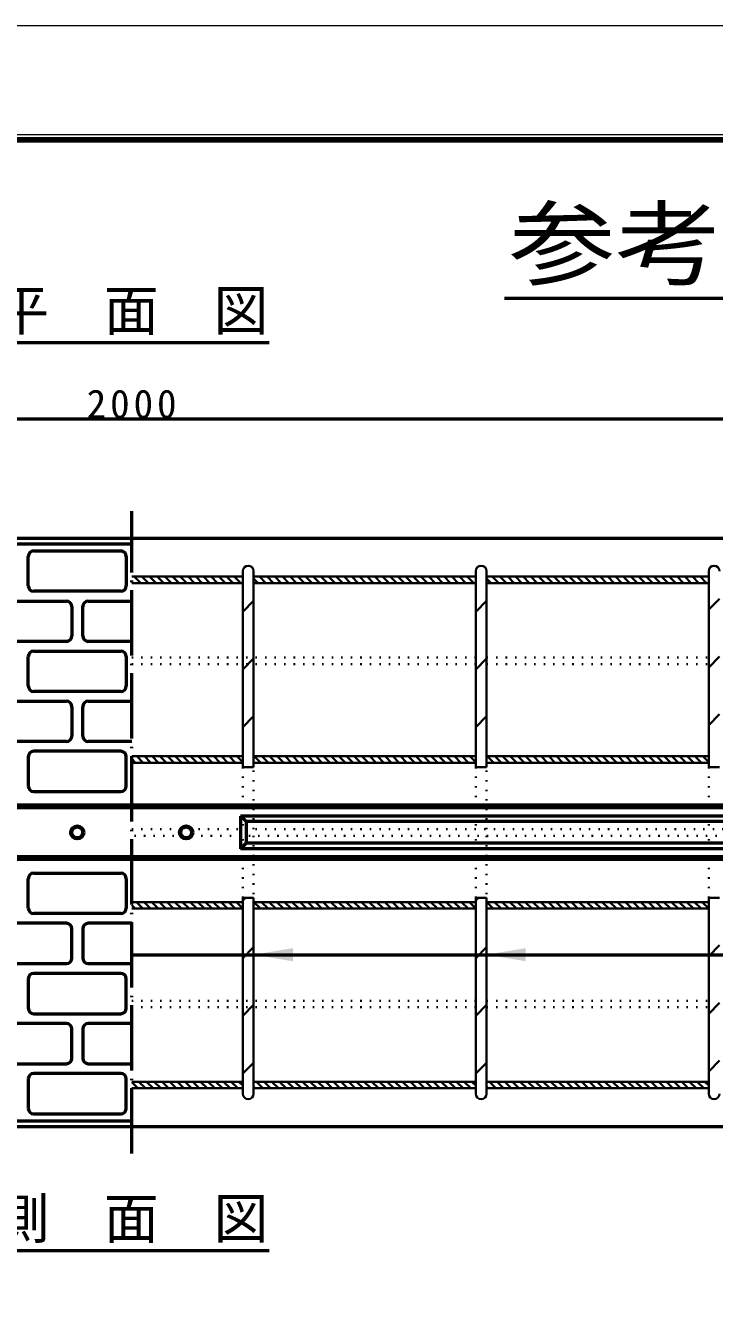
# Model space of a CAD drawing. Units: millimetres, scale not verified. Extents: x -2102 to 2102, y -1485 to 1485.
# Drawn here: x 736 to 1369, y 309 to 1485 of the extents above; entities that cross this region are included whole.
import ezdxf
from ezdxf.enums import TextEntityAlignment as Align

# ---------------------------------------------------------------- set-up
doc = ezdxf.new("R2010")
doc.units = ezdxf.units.MM
doc.header["$LTSCALE"] = 5
doc.linetypes.add('DOTTED', pattern=[1.75, 0.25, -1.5])
doc.linetypes.add('LONG_DASHED_DOTTED', pattern=[15.25, 12, -1.5, 0.25, -1.5])
doc.layers.add('0-0_V-nasSTD', color=7, linetype='Continuous', lineweight=35)
doc.layers.add('0-1_0', color=7, linetype='Continuous', lineweight=50)
doc.styles.add('ＭＳ ゴシック', font='')
doc.styles.get('ＭＳ ゴシック').set_extended_font_data('MS Gothic')

msp = doc.modelspace()

# ---------------------------------------------------------------- linework, layer by layer
at = {"layer": '0-0_V-nasSTD'}
for p, q in [((833.5, 978.887), (935.5, 978.887)), ((835.721, 978.887), (841.721, 972.887)), ((842.792, 978.887), (848.792, 972.887)), ((849.864, 978.887), (855.864, 972.887)), ((856.935, 978.887), (862.935, 972.887)), ((864.006, 978.887), (870.006, 972.887)), ((871.077, 978.887), (877.077, 972.887)), ((878.148, 978.887), (884.148, 972.887)), ((885.219, 978.887), (891.219, 972.887)), ((892.29, 978.887), (898.29, 972.887)), ((899.361, 978.887), (905.361, 972.887)), ((906.432, 978.887), (912.432, 972.887)), ((913.503, 978.887), (919.503, 972.887)), ((920.574, 978.887), (926.574, 972.887)), ((927.645, 978.887), (933.645, 972.887)), ((934.716, 978.887), (935.5, 978.103)), ((935.5, 983.887), (935.5, 803.887)), ((945.5, 983.887), (945.5, 803.887)), ((945.5, 978.887), (1149.5, 978.887)), ((945.5, 977.042), (949.655, 972.887)), ((950.726, 978.887), (956.726, 972.887)), ((957.798, 978.887), (963.798, 972.887)), ((964.869, 978.887), (970.869, 972.887)), ((971.94, 978.887), (977.94, 972.887)), ((979.011, 978.887), (985.011, 972.887)), ((986.082, 978.887), (992.082, 972.887)), ((993.153, 978.887), (999.153, 972.887)), ((1000.224, 978.887), (1006.224, 972.887)), ((1007.295, 978.887), (1013.295, 972.887)), ((1014.366, 978.887), (1020.366, 972.887)), ((1021.437, 978.887), (1027.437, 972.887)), ((1028.508, 978.887), (1034.508, 972.887)), ((1035.579, 978.887), (1041.579, 972.887)), ((1042.65, 978.887), (1048.65, 972.887)), ((1049.721, 978.887), (1055.721, 972.887)), ((1056.792, 978.887), (1062.792, 972.887)), ((1063.864, 978.887), (1069.864, 972.887)), ((1070.935, 978.887), (1076.935, 972.887)), ((1078.006, 978.887), (1084.006, 972.887)), ((1085.077, 978.887), (1091.077, 972.887)), ((1092.148, 978.887), (1098.148, 972.887)), ((1099.219, 978.887), (1105.219, 972.887)), ((1106.29, 978.887), (1112.29, 972.887)), ((1113.361, 978.887), (1119.361, 972.887)), ((1120.432, 978.887), (1126.432, 972.887)), ((1127.503, 978.887), (1133.503, 972.887)), ((1134.574, 978.887), (1140.574, 972.887)), ((1141.645, 978.887), (1147.645, 972.887)), ((1148.716, 978.887), (1149.5, 978.103)), ((1149.5, 983.887), (1149.5, 803.887)), ((1159.5, 983.887), (1159.5, 803.887)), ((1159.5, 978.887), (1363.5, 978.887)), ((1159.5, 977.042), (1163.655, 972.887)), ((1164.726, 978.887), (1170.726, 972.887)), ((1171.798, 978.887), (1177.798, 972.887)), ((1178.869, 978.887), (1184.869, 972.887)), ((1185.94, 978.887), (1191.94, 972.887)), ((1193.011, 978.887), (1199.011, 972.887)), ((1200.082, 978.887), (1206.082, 972.887)), ((1207.153, 978.887), (1213.153, 972.887)), ((1214.224, 978.887), (1220.224, 972.887)), ((1221.295, 978.887), (1227.295, 972.887)), ((1228.366, 978.887), (1234.366, 972.887)), ((1235.437, 978.887), (1241.437, 972.887)), ((1242.508, 978.887), (1248.508, 972.887)), ((1249.579, 978.887), (1255.579, 972.887)), ((1256.65, 978.887), (1262.65, 972.887)), ((1263.721, 978.887), (1269.721, 972.887)), ((1270.792, 978.887), (1276.792, 972.887)), ((1277.864, 978.887), (1283.864, 972.887)), ((1284.935, 978.887), (1290.935, 972.887)), ((1292.006, 978.887), (1298.006, 972.887)), ((1299.077, 978.887), (1305.077, 972.887)), ((1306.148, 978.887), (1312.148, 972.887)), ((1313.219, 978.887), (1319.219, 972.887)), ((1320.29, 978.887), (1326.29, 972.887)), ((1327.361, 978.887), (1333.361, 972.887)), ((1334.432, 978.887), (1340.432, 972.887)), ((1341.503, 978.887), (1347.503, 972.887)), ((1348.574, 978.887), (1354.574, 972.887)), ((1355.645, 978.887), (1361.645, 972.887)), ((1362.716, 978.887), (1363.5, 978.103)), ((1363.5, 983.887), (1363.5, 803.887)), ((833.5, 974.037), (834.65, 972.887)), ((833.5, 972.887), (935.5, 972.887)), ((945.5, 972.887), (1149.5, 972.887)), ((1159.5, 972.887), (1363.5, 972.887)), ((935.5, 946.639), (945.5, 956.639)), ((1149.5, 946.639), (1159.5, 956.639)), ((1363.5, 948.507), (1373.5, 958.507)), ((1363.5, 895.474), (1373.5, 905.474)), ((935.5, 893.606), (945.5, 903.606)), ((1149.5, 893.606), (1159.5, 903.606)), ((935.5, 840.573), (945.5, 850.573)), ((1149.5, 840.573), (1159.5, 850.573)), ((1363.5, 842.441), (1373.5, 852.441)), ((833.5, 813.887), (935.5, 813.887)), ((833.5, 811.402), (837.016, 807.887)), ((838.087, 813.887), (844.087, 807.887)), ((845.158, 813.887), (851.158, 807.887)), ((852.229, 813.887), (858.229, 807.887)), ((859.3, 813.887), (865.3, 807.887)), ((866.371, 813.887), (872.371, 807.887)), ((873.442, 813.887), (879.442, 807.887)), ((880.513, 813.887), (886.513, 807.887)), ((887.584, 813.887), (893.584, 807.887)), ((894.655, 813.887), (900.655, 807.887)), ((901.726, 813.887), (907.726, 807.887)), ((908.798, 813.887), (914.798, 807.887)), ((915.869, 813.887), (921.869, 807.887)), ((922.94, 813.887), (928.94, 807.887)), ((930.011, 813.887), (935.5, 808.397)), ((945.5, 813.887), (1149.5, 813.887)), ((946.021, 813.887), (952.021, 807.887)), ((953.092, 813.887), (959.092, 807.887)), ((960.163, 813.887), (966.163, 807.887)), ((967.234, 813.887), (973.234, 807.887)), ((974.305, 813.887), (980.305, 807.887)), ((981.376, 813.887), (987.376, 807.887)), ((988.447, 813.887), (994.447, 807.887)), ((995.518, 813.887), (1001.518, 807.887)), ((1002.589, 813.887), (1008.589, 807.887)), ((1009.66, 813.887), (1015.66, 807.887)), ((1016.731, 813.887), (1022.731, 807.887)), ((1023.803, 813.887), (1029.803, 807.887)), ((1030.874, 813.887), (1036.874, 807.887)), ((1037.945, 813.887), (1043.945, 807.887)), ((1045.016, 813.887), (1051.016, 807.887)), ((1052.087, 813.887), (1058.087, 807.887)), ((1059.158, 813.887), (1065.158, 807.887)), ((1066.229, 813.887), (1072.229, 807.887)), ((1073.3, 813.887), (1079.3, 807.887)), ((1080.371, 813.887), (1086.371, 807.887)), ((1087.442, 813.887), (1093.442, 807.887)), ((1094.513, 813.887), (1100.513, 807.887)), ((1101.584, 813.887), (1107.584, 807.887)), ((1108.655, 813.887), (1114.655, 807.887)), ((1115.726, 813.887), (1121.726, 807.887)), ((1122.798, 813.887), (1128.798, 807.887)), ((1129.869, 813.887), (1135.869, 807.887)), ((1136.94, 813.887), (1142.94, 807.887)), ((1144.011, 813.887), (1149.5, 808.397)), ((1159.5, 813.887), (1363.5, 813.887)), ((1160.021, 813.887), (1166.021, 807.887)), ((1167.092, 813.887), (1173.092, 807.887)), ((1174.163, 813.887), (1180.163, 807.887)), ((1181.234, 813.887), (1187.234, 807.887)), ((1188.305, 813.887), (1194.305, 807.887)), ((1195.376, 813.887), (1201.376, 807.887)), ((1202.447, 813.887), (1208.447, 807.887)), ((1209.518, 813.887), (1215.518, 807.887)), ((1216.589, 813.887), (1222.589, 807.887)), ((1223.66, 813.887), (1229.66, 807.887)), ((1230.731, 813.887), (1236.731, 807.887)), ((1237.803, 813.887), (1243.803, 807.887)), ((1244.874, 813.887), (1250.874, 807.887)), ((1251.945, 813.887), (1257.945, 807.887)), ((1259.016, 813.887), (1265.016, 807.887)), ((1266.087, 813.887), (1272.087, 807.887)), ((1273.158, 813.887), (1279.158, 807.887)), ((1280.229, 813.887), (1286.229, 807.887)), ((1287.3, 813.887), (1293.3, 807.887)), ((1294.371, 813.887), (1300.371, 807.887)), ((1301.442, 813.887), (1307.442, 807.887)), ((1308.513, 813.887), (1314.513, 807.887)), ((1315.584, 813.887), (1321.584, 807.887)), ((1322.655, 813.887), (1328.655, 807.887)), ((1329.726, 813.887), (1335.726, 807.887)), ((1336.798, 813.887), (1342.798, 807.887)), ((1343.869, 813.887), (1349.869, 807.887)), ((1350.94, 813.887), (1356.94, 807.887)), ((1358.011, 813.887), (1363.5, 808.397)), ((833.5, 807.887), (935.5, 807.887)), ((935.5, 803.887), (945.5, 803.887)), ((945.5, 807.887), (1149.5, 807.887)), ((1149.5, 803.887), (1159.5, 803.887)), ((1159.5, 807.887), (1363.5, 807.887)), ((1363.5, 803.887), (1373.5, 803.887)), ((935.5, 683.887), (935.5, 503.887)), ((935.5, 683.887), (945.5, 683.887)), ((935.5, 681.474), (937.912, 683.887)), ((945.5, 683.887), (945.5, 503.887)), ((1149.5, 683.887), (1149.5, 503.887)), ((1149.5, 683.887), (1159.5, 683.887)), ((1149.5, 681.474), (1151.912, 683.887)), ((1159.5, 683.887), (1159.5, 503.887)), ((1363.5, 683.887), (1363.5, 503.887)), ((1363.5, 683.887), (1373.5, 683.887)), ((1363.5, 683.342), (1364.044, 683.887)), ((833.5, 679.887), (935.5, 679.887)), ((833.5, 677.052), (836.665, 673.887)), ((833.5, 673.887), (935.5, 673.887)), ((837.737, 679.887), (843.737, 673.887)), ((844.808, 679.887), (850.808, 673.887)), ((851.879, 679.887), (857.879, 673.887)), ((858.95, 679.887), (864.95, 673.887)), ((866.021, 679.887), (872.021, 673.887)), ((873.092, 679.887), (879.092, 673.887)), ((880.163, 679.887), (886.163, 673.887)), ((887.234, 679.887), (893.234, 673.887)), ((894.305, 679.887), (900.305, 673.887)), ((901.376, 679.887), (907.376, 673.887)), ((908.447, 679.887), (914.447, 673.887)), ((915.518, 679.887), (921.518, 673.887)), ((922.589, 679.887), (928.589, 673.887)), ((929.66, 679.887), (935.5, 674.047)), ((945.5, 679.887), (1149.5, 679.887)), ((945.5, 673.887), (1149.5, 673.887)), ((945.671, 679.887), (951.671, 673.887)), ((952.742, 679.887), (958.742, 673.887)), ((959.813, 679.887), (965.813, 673.887)), ((966.884, 679.887), (972.884, 673.887)), ((973.955, 679.887), (979.955, 673.887)), ((981.026, 679.887), (987.026, 673.887)), ((988.097, 679.887), (994.097, 673.887)), ((995.168, 679.887), (1001.168, 673.887)), ((1002.239, 679.887), (1008.239, 673.887)), ((1009.31, 679.887), (1015.31, 673.887)), ((1016.381, 679.887), (1022.381, 673.887)), ((1023.452, 679.887), (1029.452, 673.887)), ((1030.523, 679.887), (1036.523, 673.887)), ((1037.594, 679.887), (1043.594, 673.887)), ((1044.665, 679.887), (1050.665, 673.887)), ((1051.737, 679.887), (1057.737, 673.887)), ((1058.808, 679.887), (1064.808, 673.887)), ((1065.879, 679.887), (1071.879, 673.887)), ((1072.95, 679.887), (1078.95, 673.887)), ((1080.021, 679.887), (1086.021, 673.887)), ((1087.092, 679.887), (1093.092, 673.887)), ((1094.163, 679.887), (1100.163, 673.887)), ((1101.234, 679.887), (1107.234, 673.887)), ((1108.305, 679.887), (1114.305, 673.887)), ((1115.376, 679.887), (1121.376, 673.887)), ((1122.447, 679.887), (1128.447, 673.887)), ((1129.518, 679.887), (1135.518, 673.887)), ((1136.589, 679.887), (1142.589, 673.887)), ((1143.66, 679.887), (1149.5, 674.047)), ((1159.5, 679.887), (1363.5, 679.887)), ((1159.5, 673.887), (1363.5, 673.887)), ((1159.671, 679.887), (1165.671, 673.887)), ((1166.742, 679.887), (1172.742, 673.887)), ((1173.813, 679.887), (1179.813, 673.887)), ((1180.884, 679.887), (1186.884, 673.887)), ((1187.955, 679.887), (1193.955, 673.887)), ((1195.026, 679.887), (1201.026, 673.887)), ((1202.097, 679.887), (1208.097, 673.887)), ((1209.168, 679.887), (1215.168, 673.887)), ((1216.239, 679.887), (1222.239, 673.887)), ((1223.31, 679.887), (1229.31, 673.887)), ((1230.381, 679.887), (1236.381, 673.887)), ((1237.452, 679.887), (1243.452, 673.887)), ((1244.523, 679.887), (1250.523, 673.887)), ((1251.594, 679.887), (1257.594, 673.887)), ((1258.665, 679.887), (1264.665, 673.887)), ((1265.737, 679.887), (1271.737, 673.887)), ((1272.808, 679.887), (1278.808, 673.887)), ((1279.879, 679.887), (1285.879, 673.887)), ((1286.95, 679.887), (1292.95, 673.887)), ((1294.021, 679.887), (1300.021, 673.887)), ((1301.092, 679.887), (1307.092, 673.887)), ((1308.163, 679.887), (1314.163, 673.887)), ((1315.234, 679.887), (1321.234, 673.887)), ((1322.305, 679.887), (1328.305, 673.887)), ((1329.376, 679.887), (1335.376, 673.887)), ((1336.447, 679.887), (1342.447, 673.887)), ((1343.518, 679.887), (1349.518, 673.887)), ((1350.589, 679.887), (1356.589, 673.887)), ((1357.66, 679.887), (1363.5, 674.047)), ((935.5, 628.441), (945.5, 638.441)), ((1149.5, 628.441), (1159.5, 638.441)), ((1363.5, 630.309), (1373.5, 640.309)), ((935.5, 575.408), (945.5, 585.408)), ((1149.5, 575.408), (1159.5, 585.408)), ((1363.5, 577.276), (1373.5, 587.276)), ((935.5, 522.375), (945.5, 532.375)), ((1149.5, 522.375), (1159.5, 532.375)), ((1363.5, 524.243), (1373.5, 534.243)), ((833.5, 514.887), (935.5, 514.887)), ((833.5, 514.418), (839.031, 508.887)), ((833.5, 508.887), (935.5, 508.887)), ((840.102, 514.887), (846.102, 508.887)), ((847.173, 514.887), (853.173, 508.887)), ((854.244, 514.887), (860.244, 508.887)), ((861.315, 514.887), (867.315, 508.887)), ((868.386, 514.887), (874.386, 508.887)), ((875.457, 514.887), (881.457, 508.887)), ((882.528, 514.887), (888.528, 508.887)), ((889.599, 514.887), (895.599, 508.887)), ((896.671, 514.887), (902.671, 508.887)), ((903.742, 514.887), (909.742, 508.887)), ((910.813, 514.887), (916.813, 508.887)), ((917.884, 514.887), (923.884, 508.887)), ((924.955, 514.887), (930.955, 508.887)), ((932.026, 514.887), (935.5, 511.413)), ((945.5, 514.887), (1149.5, 514.887)), ((945.5, 510.352), (946.965, 508.887)), ((945.5, 508.887), (1149.5, 508.887)), ((948.036, 514.887), (954.036, 508.887)), ((955.107, 514.887), (961.107, 508.887)), ((962.178, 514.887), (968.178, 508.887)), ((969.249, 514.887), (975.249, 508.887)), ((976.32, 514.887), (982.32, 508.887)), ((983.391, 514.887), (989.391, 508.887)), ((990.462, 514.887), (996.462, 508.887)), ((997.533, 514.887), (1003.533, 508.887)), ((1004.605, 514.887), (1010.605, 508.887)), ((1011.676, 514.887), (1017.676, 508.887)), ((1018.747, 514.887), (1024.747, 508.887)), ((1025.818, 514.887), (1031.818, 508.887)), ((1032.889, 514.887), (1038.889, 508.887)), ((1039.96, 514.887), (1045.96, 508.887)), ((1047.031, 514.887), (1053.031, 508.887)), ((1054.102, 514.887), (1060.102, 508.887)), ((1061.173, 514.887), (1067.173, 508.887)), ((1068.244, 514.887), (1074.244, 508.887)), ((1075.315, 514.887), (1081.315, 508.887)), ((1082.386, 514.887), (1088.386, 508.887)), ((1089.457, 514.887), (1095.457, 508.887)), ((1096.528, 514.887), (1102.528, 508.887)), ((1103.599, 514.887), (1109.599, 508.887)), ((1110.671, 514.887), (1116.671, 508.887)), ((1117.742, 514.887), (1123.742, 508.887)), ((1124.813, 514.887), (1130.813, 508.887)), ((1131.884, 514.887), (1137.884, 508.887)), ((1138.955, 514.887), (1144.955, 508.887)), ((1146.026, 514.887), (1149.5, 511.413)), ((1159.5, 514.887), (1363.5, 514.887)), ((1159.5, 510.352), (1160.965, 508.887)), ((1159.5, 508.887), (1363.5, 508.887)), ((1162.036, 514.887), (1168.036, 508.887)), ((1169.107, 514.887), (1175.107, 508.887)), ((1176.178, 514.887), (1182.178, 508.887)), ((1183.249, 514.887), (1189.249, 508.887)), ((1190.32, 514.887), (1196.32, 508.887)), ((1197.391, 514.887), (1203.391, 508.887)), ((1204.462, 514.887), (1210.462, 508.887)), ((1211.533, 514.887), (1217.533, 508.887)), ((1218.605, 514.887), (1224.605, 508.887)), ((1225.676, 514.887), (1231.676, 508.887)), ((1232.747, 514.887), (1238.747, 508.887)), ((1239.818, 514.887), (1245.818, 508.887)), ((1246.889, 514.887), (1252.889, 508.887)), ((1253.96, 514.887), (1259.96, 508.887)), ((1261.031, 514.887), (1267.031, 508.887)), ((1268.102, 514.887), (1274.102, 508.887)), ((1275.173, 514.887), (1281.173, 508.887)), ((1282.244, 514.887), (1288.244, 508.887)), ((1289.315, 514.887), (1295.315, 508.887)), ((1296.386, 514.887), (1302.386, 508.887)), ((1303.457, 514.887), (1309.457, 508.887)), ((1310.528, 514.887), (1316.528, 508.887)), ((1317.599, 514.887), (1323.599, 508.887)), ((1324.671, 514.887), (1330.671, 508.887)), ((1331.742, 514.887), (1337.742, 508.887)), ((1338.813, 514.887), (1344.813, 508.887)), ((1345.884, 514.887), (1351.884, 508.887)), ((1352.955, 514.887), (1358.955, 508.887)), ((1360.026, 514.887), (1363.5, 511.413))]:
    msp.add_line(p, q, dxfattribs=at)
at = {"layer": '0-0_V-nasSTD', "linetype": 'DOTTED'}
for p, q in [((833.5, 904.529), (1149.5, 904.529)), ((833.5, 898.529), (1149.5, 898.529)), ((1159.5, 904.529), (1363.5, 904.529)), ((1159.5, 898.529), (1363.5, 898.529)), ((935.5, 803.887), (935.5, 746.887)), ((945.5, 746.887), (945.5, 803.887)), ((1149.5, 803.887), (1149.5, 746.887)), ((1159.5, 746.887), (1159.5, 803.887)), ((1363.5, 803.887), (1363.5, 746.887)), ((833.5, 746.887), (1808.5, 746.887)), ((1808.5, 740.887), (833.5, 740.887)), ((935.5, 683.887), (935.5, 740.887)), ((945.5, 740.887), (945.5, 683.887)), ((1149.5, 683.887), (1149.5, 740.887)), ((1159.5, 740.887), (1159.5, 683.887)), ((1363.5, 683.887), (1363.5, 740.887)), ((833.5, 589.244), (1149.5, 589.244)), ((1159.5, 589.244), (1363.5, 589.244)), ((833.5, 583.244), (1149.5, 583.244)), ((1159.5, 583.244), (1363.5, 583.244))]:
    msp.add_line(p, q, dxfattribs=at)
at = {"layer": '0-0_V-nasSTD', "lineweight": 50}
for p, q in [((1833.5, 768.887), (-166.5, 768.887)), ((1833.5, 766.387), (-166.5, 766.387)), ((1733.5, 758.887), (933.5, 758.887)), ((933.5, 758.887), (933.5, 728.887)), ((938.5, 753.887), (933.5, 758.887)), ((1728.5, 753.887), (938.5, 753.887)), ((938.5, 753.887), (938.5, 733.887)), ((938.5, 733.887), (933.5, 728.887)), ((1733.5, 728.887), (933.5, 728.887)), ((1728.5, 733.887), (938.5, 733.887)), ((1833.5, 721.387), (-166.5, 721.387)), ((1833.5, 718.887), (-166.5, 718.887)), ((833.5, 631.565), (1933.5, 631.565))]:
    msp.add_line(p, q, dxfattribs=at)
at = {"layer": '0-0_V-nasSTD', "lineweight": 18}
for points in [[(-2102.5, -1485), (-2102.5, 1485), (2102.5, 1485), (2102.5, -1485)], [(-2002.5, -1385), (-2002.5, 1385), (2002.5, 1385), (2002.5, -1385)]]:
    msp.add_lwpolyline(points, close=True, dxfattribs=at)
at = {"layer": '0-0_V-nasSTD', "lineweight": 100}
msp.add_lwpolyline([(1997.5, -1380), (1997.5, 1380), (-1997.5, 1380)], dxfattribs=at)
at = {"layer": '0-0_V-nasSTD', "lineweight": 50}
for centre, radius in [((783.5, 743.887), 6), ((783.5, 743.887), 5), ((883.5, 743.887), 6), ((883.5, 743.887), 5)]:
    msp.add_circle(centre, radius, dxfattribs=at)
at = {"layer": '0-0_V-nasSTD'}
for centre, start, end in [((940.5, 983.887), 0, 180), ((1154.5, 983.887), 0, 180), ((1368.5, 983.887), 0, 180), ((940.5, 503.887), 180, 0), ((1154.5, 503.887), 180, 0), ((1368.5, 503.887), 180, 0)]:
    msp.add_arc(centre, 5, start, end, dxfattribs=at)
for points in [[(945.5, 631.565), (981.5, 625.565), (981.5, 637.565)], [(1159.5, 631.565), (1195.5, 625.565), (1195.5, 637.565)]]:
    msp.add_solid(points, dxfattribs=at)
at = {"layer": '0-1_0'}
for p, q in [((1176.036, 1234.753), (1898.036, 1234.753)), ((707.097, 1193.887), (959.903, 1193.887)), ((-166.5, 1123.887), (1833.5, 1123.887)), ((1833.5, 1013.887), (-166.5, 1013.887)), ((-166.5, 1008.887), (833.5, 1008.887)), ((743.5, 1002.387), (823.5, 1002.387)), ((738.5, 970.387), (738.5, 997.387)), ((828.5, 997.387), (828.5, 970.387)), ((823.5, 965.387), (743.5, 965.387)), ((693.5, 956.387), (773.5, 956.387)), ((793.5, 956.387), (833.5, 956.387)), ((778.5, 951.387), (778.5, 924.387)), ((788.5, 924.387), (788.5, 951.387)), ((773.5, 919.387), (693.5, 919.387)), ((833.5, 919.387), (793.5, 919.387)), ((738.5, 878.387), (738.5, 905.387)), ((743.5, 910.387), (823.5, 910.387)), ((828.5, 905.387), (828.5, 878.387)), ((823.5, 873.387), (743.5, 873.387)), ((693.5, 864.387), (773.5, 864.387)), ((778.5, 859.387), (778.5, 832.387)), ((788.5, 832.387), (788.5, 859.387)), ((793.5, 864.387), (833.5, 864.387)), ((773.5, 827.387), (693.5, 827.387)), ((833.5, 827.387), (793.5, 827.387)), ((738.5, 813.387), (738.5, 786.387)), ((823.5, 818.387), (743.5, 818.387)), ((828.5, 786.387), (828.5, 813.387)), ((743.5, 781.387), (823.5, 781.387)), ((743.5, 706.387), (823.5, 706.387)), ((738.5, 674.387), (738.5, 701.387)), ((828.5, 701.387), (828.5, 674.387)), ((773.5, 660.387), (693.5, 660.387)), ((823.5, 669.387), (743.5, 669.387)), ((833.5, 660.387), (793.5, 660.387)), ((778.5, 628.387), (778.5, 655.387)), ((788.5, 655.387), (788.5, 628.387)), ((693.5, 623.387), (773.5, 623.387)), ((793.5, 623.387), (833.5, 623.387)), ((823.5, 614.387), (743.5, 614.387)), ((738.5, 609.387), (738.5, 582.387)), ((828.5, 582.387), (828.5, 609.387)), ((743.5, 577.387), (823.5, 577.387)), ((773.5, 568.387), (693.5, 568.387)), ((833.5, 568.387), (793.5, 568.387)), ((778.5, 536.387), (778.5, 563.387)), ((788.5, 563.387), (788.5, 536.387)), ((693.5, 531.387), (773.5, 531.387)), ((793.5, 531.387), (833.5, 531.387)), ((738.5, 517.387), (738.5, 490.387)), ((823.5, 522.387), (743.5, 522.387)), ((828.5, 490.387), (828.5, 517.387)), ((743.5, 485.387), (823.5, 485.387)), ((-166.5, 478.887), (833.5, 478.887)), ((-166.5, 473.887), (1833.5, 473.887)), ((707.097, 359.81), (959.903, 359.81))]:
    msp.add_line(p, q, dxfattribs=at)
at = {"layer": '0-1_0', "linetype": 'LONG_DASHED_DOTTED'}
msp.add_line((833.5, 448.887), (833.5, 1038.887), dxfattribs=at)
at = {"layer": '0-1_0'}
for centre, start, end in [((743.5, 997.387), 90, 180), ((823.5, 997.387), 0, 90), ((743.5, 970.387), 180, 270), ((823.5, 970.387), 270, 0), ((773.5, 951.387), 0, 90), ((793.5, 951.387), 90, 180), ((773.5, 924.387), 270, 0), ((793.5, 924.387), 180, 270), ((743.5, 905.387), 90, 180), ((823.5, 905.387), 0, 90), ((743.5, 878.387), 180, 270), ((823.5, 878.387), 270, 0), ((773.5, 859.387), 0, 90), ((793.5, 859.387), 90, 180), ((773.5, 832.387), 270, 0), ((793.5, 832.387), 180, 270), ((743.5, 813.387), 90, 180), ((823.5, 813.387), 0, 90), ((743.5, 786.387), 180, 270), ((823.5, 786.387), 270, 0), ((743.5, 701.387), 90, 180), ((823.5, 701.387), 0, 90), ((743.5, 674.387), 180, 270), ((823.5, 674.387), 270, 0), ((773.5, 655.387), 0, 90), ((793.5, 655.387), 90, 180), ((773.5, 628.387), 270, 0), ((793.5, 628.387), 180, 270), ((743.5, 609.387), 90, 180), ((823.5, 609.387), 0, 90), ((743.5, 582.387), 180, 270), ((823.5, 582.387), 270, 0), ((773.5, 563.387), 0, 90), ((793.5, 563.387), 90, 180), ((773.5, 536.387), 270, 0), ((793.5, 536.387), 180, 270), ((743.5, 517.387), 90, 180), ((823.5, 517.387), 0, 90), ((743.5, 490.387), 180, 270), ((823.5, 490.387), 270, 0)]:
    msp.add_arc(centre, 5, start, end, dxfattribs=at)

# ---------------------------------------------------------------- texts
at = {"layer": '0-0_V-nasSTD', "style": 'ＭＳ ゴシック', "width": 1.15}
msp.add_text('参考重量\u3000904kg', height=62.32, dxfattribs=at).set_placement((1180.036, 1234.753), align=Align.BOTTOM_LEFT)
at = {"layer": '0-0_V-nasSTD', "style": 'ＭＳ ゴシック'}
for s, p in [('平\u3000面\u3000図', (707.097, 1193.887)), ('側\u3000面\u3000図', (707.097, 359.81))]:
    msp.add_text(s, height=36.95, dxfattribs=at).set_placement(p, align=Align.BOTTOM_LEFT)
at = {"layer": '0-0_V-nasSTD', "insert": (792.1, 1123.887), "char_height": 26.39, "attachment_point": 7, "style": 'ＭＳ ゴシック'}
msp.add_mtext('\\T1.2;2000', dxfattribs=at)

doc.saveas('drawing.dxf')
